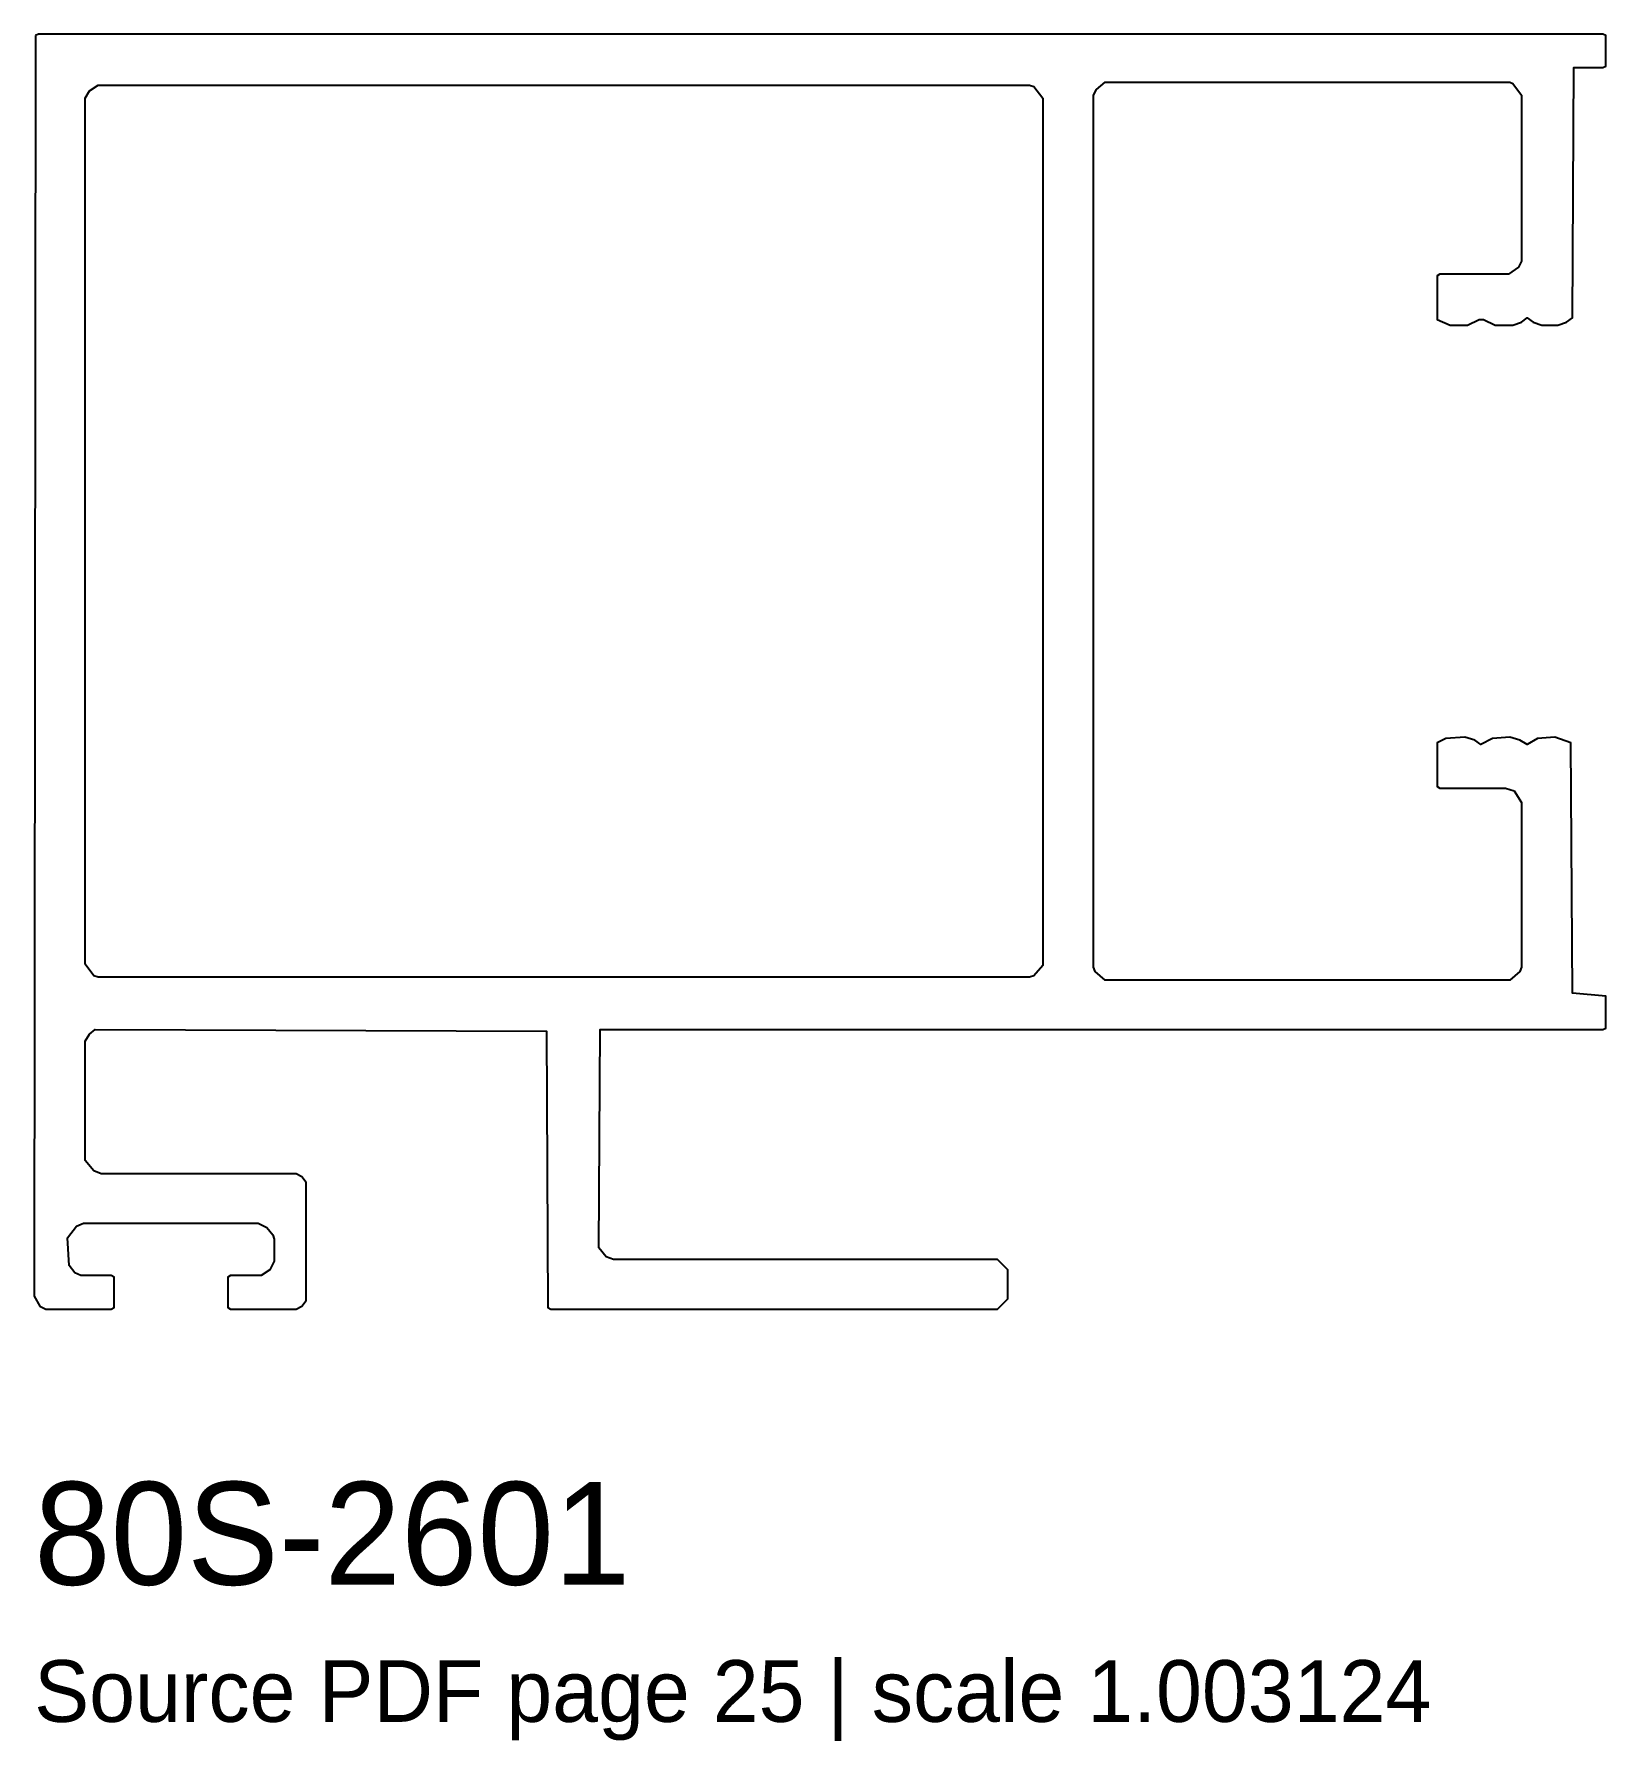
# Model space of a CAD drawing. Header units: millimetres. Extents: x 0 to 45.9, y -12.6 to 37.2.
import ezdxf

# ---------------------------------------------------------------- set-up
doc = ezdxf.new("R2010")
doc.units = ezdxf.units.MM
doc.layers.add('INFO', color=7, linetype='Continuous')
doc.layers.add('PROFILE', color=7, linetype='Continuous')

msp = doc.modelspace()

# ---------------------------------------------------------------- linework, layer by layer
at = {"layer": 'PROFILE'}
for points in [[(0.042, 37.2), (0, 0.425), (0.17, 0.127), (0.34, 0.042), (2.251, 0.042), (2.336, 0.085), (2.336, 0.977), (2.251, 1.019), (1.359, 1.019), (1.189, 1.104), (1.019, 1.316), (0.977, 2.123), (1.232, 2.463), (1.444, 2.548), (6.54, 2.548), (6.794, 2.421), (6.964, 2.208), (7.007, 2.081), (7.007, 1.444), (6.879, 1.189), (6.625, 1.019), (5.733, 1.019), (5.648, 0.977), (5.648, 0.085), (5.733, 0.042), (7.644, 0.042), (7.814, 0.127), (7.941, 0.297), (7.941, 3.737), (7.814, 3.907), (7.644, 3.992), (1.953, 3.992), (1.741, 4.077), (1.486, 4.374), (1.486, 7.856), (1.614, 8.068), (1.784, 8.196), (14.948, 8.153), (14.99, 0.085), (15.075, 0.042), (28.112, 0.042), (28.409, 0.34), (28.409, 1.189), (28.112, 1.486), (16.901, 1.486), (16.689, 1.571), (16.477, 1.826), (16.519, 8.196), (45.778, 8.196), (45.863, 8.238), (45.863, 9.173), (44.886, 9.258), (44.844, 16.562), (44.377, 16.731), (43.867, 16.689), (43.57, 16.519), (43.357, 16.647), (43.06, 16.731), (42.551, 16.689), (42.211, 16.519), (42.041, 16.647), (41.744, 16.731), (41.192, 16.689), (40.937, 16.562), (40.937, 15.288), (41.022, 15.245), (42.933, 15.245), (43.188, 15.16), (43.4, 14.82), (43.4, 10.022), (43.357, 9.894), (43.06, 9.64), (31.255, 9.64), (30.957, 9.894), (30.915, 10.022), (30.915, 35.459), (31, 35.629), (31.255, 35.841), (43.06, 35.841), (43.145, 35.798), (43.4, 35.459), (43.4, 30.618), (43.315, 30.448), (43.018, 30.236), (41.022, 30.236), (40.937, 30.193), (40.937, 28.919), (41.319, 28.749), (41.829, 28.749), (42.168, 28.919), (42.296, 28.919), (42.635, 28.749), (43.145, 28.749), (43.4, 28.834), (43.57, 28.962), (43.74, 28.834), (43.994, 28.749), (44.461, 28.749), (44.716, 28.834), (44.886, 28.962), (44.929, 36.266), (45.778, 36.266), (45.863, 36.308), (45.863, 37.2), (45.778, 37.242), (0.127, 37.242)], [(1.614, 35.586), (1.868, 35.756), (29.046, 35.756), (29.174, 35.714), (29.429, 35.374), (29.429, 10.064), (29.174, 9.767), (29.046, 9.725), (1.868, 9.725), (1.741, 9.767), (1.486, 10.107), (1.486, 35.374)]]:
    msp.add_lwpolyline(points, close=True, dxfattribs=at)

# ---------------------------------------------------------------- texts
at = {"layer": 'INFO'}
for s, height, p in [('80S-2601', 3, (0, -8)), ('Source PDF page 25 | scale 1.003124', 1.8, (0, -12))]:
    msp.add_text(s, height=height, dxfattribs=at).set_placement(p)

doc.saveas('drawing.dxf')
